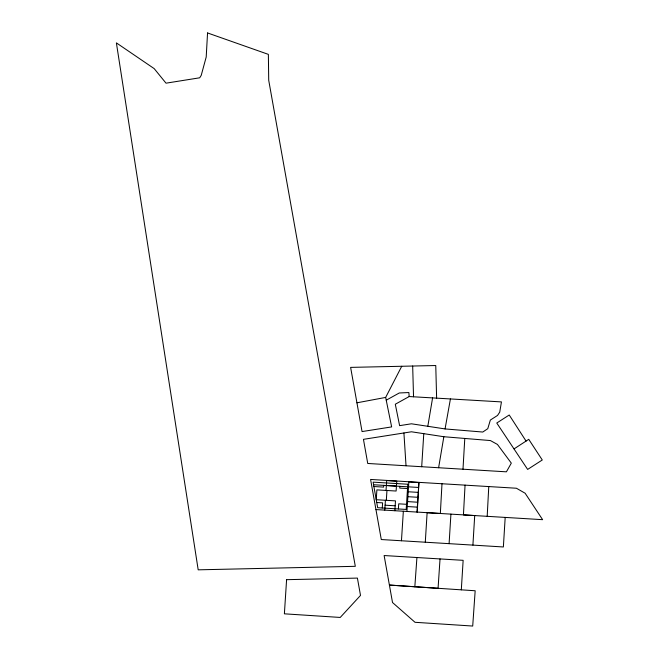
<?xml version="1.0" encoding="UTF-8"?>
<svg xmlns="http://www.w3.org/2000/svg" width="659" height="659" viewBox="0 0 659 659"><rect width="100%" height="100%" fill="white"/><g stroke="black" fill="none" stroke-linecap="round" stroke-linejoin="round"><path stroke-width="0.99" d="M465.056 485.139L463.434 514.885L474.711 515.552L472.907 545.108L381.289 539.54L370.58 479.447L516.417 488.237L525.124 493.229L542.621 519.679L427.123 512.686L425.286 542.217M487.19 516.31L488.772 486.573M441.991 483.747L440.344 513.485L375.951 509.58M417.246 512.084L418.926 482.363M462.989 469.208L464.784 438.449M421.694 466.72L423.778 433.663L411.438 431.785L363.447 439.339L367.738 463.466L506.417 471.828L511.318 463.137L497.438 444.43L490.395 440.558L443.845 436.728L423.778 433.663M449.1 543.667L450.921 514.127M461.308 589.846L463.145 560.331L384.123 555.537L392.517 602.524L415.013 622.294L472.709 626.05L475.172 590.761L389.403 585.06L438.07 588.306L440.031 558.923M505.189 517.406L503.369 546.97L472.907 545.108M382.269 507.99L382.607 502.858L376.742 502.504M383.727 485.362L383.62 487.108L373.892 486.523M384.782 510.115L385.408 500.272M386.042 490.428L386.676 480.584L396.751 481.194L396.117 491.037L376.882 489.876L376.248 499.72L395.482 500.881L394.856 510.725M386.322 500.329L386.957 490.485M398.39 508.962L398.72 503.83L406.512 504.3M399.848 486.334L399.733 488.08L407.534 488.55M401.455 540.767L403.349 511.236M406.941 511.458L408.844 481.918L418.918 482.528L417.015 512.059M414.832 586.757L416.925 557.539M427.815 426.291L432.592 397.896M438.614 467.742L443.845 436.728M445.064 428.927L482.767 432.04L487.775 428.688L490.354 420.055L497.537 415.442L499.736 412.13L501.45 401.908L409.181 396.545L395.301 404.231L399.609 425.648L411.43 423.795L445.064 428.927L450.426 398.942M436.62 398.135L435.764 365.531L350.621 367.384L362.055 431.571L391.644 426.908L385.663 397.418L401.743 366.272M514.111 448.861L528.749 439.322L542.275 459.99L527.645 469.422L496.762 423.02L509.226 415.005L526.063 441.093M386.265 400.178L399.272 392.978L408.86 392.542L409.181 396.545M356.931 402.806L385.663 397.418M386.363 485.51L396.438 486.111M408.522 486.844L418.597 487.454M373.579 484.744L407.641 486.803M408.209 491.762L418.284 492.372M407.896 496.688L417.971 497.298M407.575 501.606L417.649 502.216M385.095 505.198L395.169 505.799M407.262 506.532L417.336 507.142M403.918 432.963L406.026 465.773M412.674 366.033L413.539 396.8M207.552 32.95L206.201 57.028L201.209 75.406L199.685 77.803L166.019 83.174L154.181 68.618L116.379 42.876L198.194 569.829L355.308 566.32L268.715 80.266L268.37 54.376L207.552 32.95M286.591 579.673L284.383 613.817L340.233 617.442L360.506 595.423L357.409 578.091L286.591 579.673M407.806 484.241L406.183 509.432L377.665 507.71L373.118 482.149L407.806 484.241"/></g></svg>
